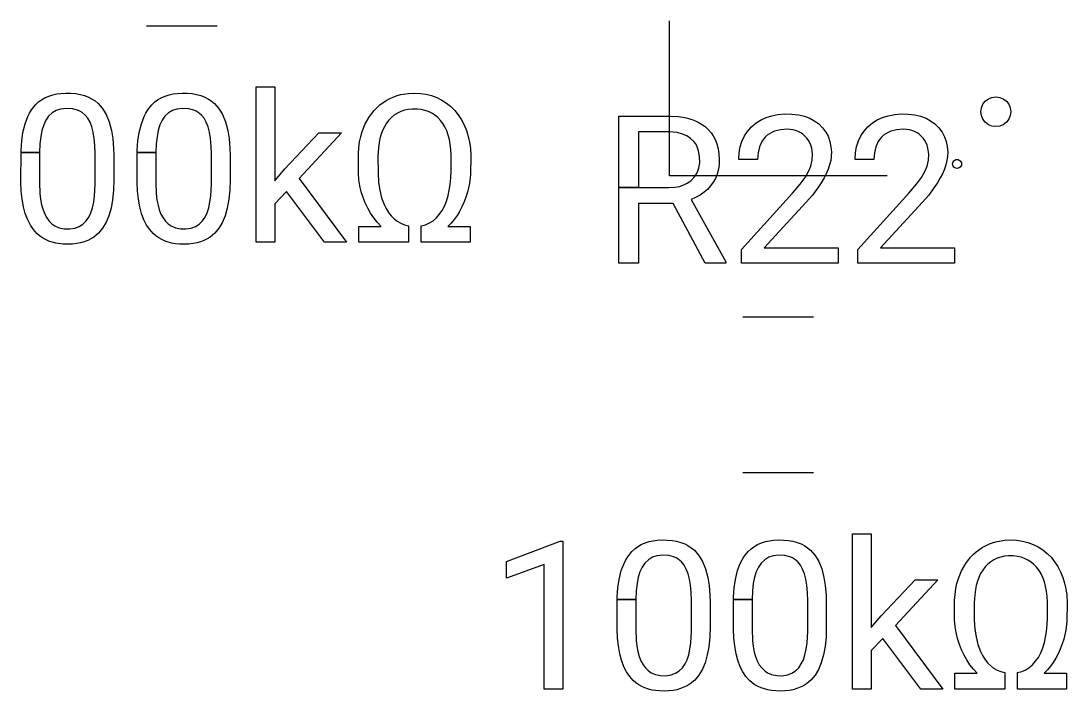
# Model space of a CAD drawing. Header units: inches. Extents: x 3.88 to 7.82, y -6.06 to -2.14.
# Drawn here: x 5.3709 to 5.6472, y -2.9327 to -2.7555 of the extents above; entities that cross this region are included whole.
import ezdxf

# ---------------------------------------------------------------- set-up
doc = ezdxf.new("R2010")
doc.units = ezdxf.units.IN
doc.header["$MEASUREMENT"] = 0
doc.layers.add('F.Silkscreen', color=41, linetype='CONTINUOUS', true_color=0xf2eda1)

msp = doc.modelspace()

# ---------------------------------------------------------------- linework, layer by layer
at = {"layer": 'F.Silkscreen', "linetype": 'CONTINUOUS'}
for p, q in [((5.40404, -2.75679), (5.42273, -2.75679)), ((5.54213, -2.79646), (5.54213, -2.75551)), ((5.43299, -2.814), (5.43299, -2.77297)), ((5.43299, -2.77297), (5.43791, -2.77297)), ((5.43791, -2.77297), (5.43791, -2.79778)), ((5.37552, -2.77693), (5.37627, -2.77638)), ((5.37627, -2.77638), (5.37721, -2.77583)), ((5.37721, -2.77583), (5.37823, -2.77539)), ((5.37823, -2.77539), (5.37933, -2.77504)), ((5.37933, -2.77504), (5.38034, -2.77482)), ((5.38034, -2.77482), (5.3814, -2.77467)), ((5.3814, -2.77467), (5.38272, -2.77459)), ((5.38272, -2.77459), (5.38407, -2.77461)), ((5.38407, -2.77461), (5.38535, -2.77473)), ((5.38535, -2.77473), (5.38656, -2.77494)), ((5.38656, -2.77494), (5.38768, -2.77525)), ((5.38768, -2.77525), (5.38872, -2.77565)), ((5.38872, -2.77565), (5.38954, -2.77608)), ((5.38954, -2.77608), (5.39044, -2.77666)), ((5.39044, -2.77666), (5.39125, -2.77734)), ((5.40623, -2.77693), (5.40698, -2.77638)), ((5.40698, -2.77638), (5.40792, -2.77583)), ((5.40792, -2.77583), (5.40894, -2.77539)), ((5.40894, -2.77539), (5.41004, -2.77504)), ((5.41004, -2.77504), (5.41105, -2.77482)), ((5.41105, -2.77482), (5.41211, -2.77467)), ((5.41211, -2.77467), (5.41343, -2.77459)), ((5.41343, -2.77459), (5.41478, -2.77461)), ((5.41478, -2.77461), (5.41606, -2.77473)), ((5.41606, -2.77473), (5.41726, -2.77494)), ((5.41726, -2.77494), (5.41838, -2.77525)), ((5.41838, -2.77525), (5.41943, -2.77565)), ((5.41943, -2.77565), (5.42039, -2.77616)), ((5.42039, -2.77616), (5.42115, -2.77666)), ((5.42115, -2.77666), (5.42196, -2.77734)), ((5.46568, -2.77773), (5.4673, -2.77658)), ((5.4673, -2.77658), (5.46829, -2.77604)), ((5.46829, -2.77604), (5.4692, -2.77564)), ((5.4692, -2.77564), (5.47025, -2.77526)), ((5.47025, -2.77526), (5.47121, -2.77499)), ((5.47121, -2.77499), (5.47322, -2.77466)), ((5.47322, -2.77466), (5.4748, -2.77459)), ((5.4748, -2.77459), (5.47637, -2.77466)), ((5.47637, -2.77466), (5.47787, -2.77488)), ((5.47787, -2.77488), (5.47931, -2.77525)), ((5.47931, -2.77525), (5.48069, -2.77576)), ((5.48069, -2.77576), (5.48201, -2.77642)), ((5.48201, -2.77642), (5.48326, -2.77722)), ((5.62494, -2.77756), (5.62556, -2.77674)), ((5.62556, -2.77674), (5.62638, -2.77612)), ((5.62638, -2.77612), (5.62733, -2.77572)), ((5.62733, -2.77572), (5.62835, -2.77559)), ((5.62835, -2.77559), (5.62937, -2.77572)), ((5.62937, -2.77572), (5.63031, -2.77612)), ((5.63031, -2.77612), (5.63113, -2.77674)), ((5.63113, -2.77674), (5.63176, -2.77756)), ((5.37313, -2.77987), (5.37364, -2.77902)), ((5.37364, -2.77902), (5.37473, -2.77767)), ((5.37473, -2.77767), (5.37552, -2.77693)), ((5.38019, -2.77919), (5.37911, -2.77982)), ((5.38135, -2.77882), (5.38019, -2.77919)), ((5.38288, -2.77864), (5.38135, -2.77882)), ((5.38447, -2.77874), (5.38288, -2.77864)), ((5.38578, -2.77908), (5.38447, -2.77874)), ((5.38642, -2.77936), (5.38578, -2.77908)), ((5.387, -2.77971), (5.38642, -2.77936)), ((5.39125, -2.77734), (5.39236, -2.7786)), ((5.39236, -2.7786), (5.39289, -2.77939)), ((5.39289, -2.77939), (5.39337, -2.78026)), ((5.40384, -2.77987), (5.40435, -2.77902)), ((5.40435, -2.77902), (5.40543, -2.77767)), ((5.40543, -2.77767), (5.40623, -2.77693)), ((5.4109, -2.77919), (5.40982, -2.77982)), ((5.41206, -2.77882), (5.4109, -2.77919)), ((5.41358, -2.77864), (5.41206, -2.77882)), ((5.41518, -2.77874), (5.41358, -2.77864)), ((5.41649, -2.77908), (5.41518, -2.77874)), ((5.41713, -2.77936), (5.41649, -2.77908)), ((5.41771, -2.77971), (5.41713, -2.77936)), ((5.42196, -2.77734), (5.42307, -2.7786)), ((5.42307, -2.7786), (5.4236, -2.77939)), ((5.4236, -2.77939), (5.42408, -2.78026)), ((5.46292, -2.78079), (5.46416, -2.77919)), ((5.46416, -2.77919), (5.46494, -2.77838)), ((5.46494, -2.77838), (5.46568, -2.77773)), ((5.47122, -2.77944), (5.47033, -2.77986)), ((5.47217, -2.77913), (5.47122, -2.77944)), ((5.47317, -2.77892), (5.47217, -2.77913)), ((5.47424, -2.77881), (5.47317, -2.77892)), ((5.47549, -2.77882), (5.47424, -2.77881)), ((5.47655, -2.77894), (5.47549, -2.77882)), ((5.47755, -2.77916), (5.47655, -2.77894)), ((5.47848, -2.77948), (5.47755, -2.77916)), ((5.47936, -2.7799), (5.47848, -2.77948)), ((5.48326, -2.77722), (5.48441, -2.77814)), ((5.48441, -2.77814), (5.48545, -2.77918)), ((5.48545, -2.77918), (5.48639, -2.78034)), ((5.62441, -2.77953), (5.62454, -2.77851)), ((5.62454, -2.78055), (5.62441, -2.77953)), ((5.62454, -2.77851), (5.62494, -2.77756)), ((5.63176, -2.77756), (5.63215, -2.77851)), ((5.63215, -2.77851), (5.63228, -2.77953)), ((5.63228, -2.77953), (5.63215, -2.78055)), ((5.37196, -2.78269), (5.37267, -2.78079)), ((5.37267, -2.78079), (5.37313, -2.77987)), ((5.37744, -2.78179), (5.37688, -2.78302)), ((5.37819, -2.78069), (5.37744, -2.78179)), ((5.37911, -2.77982), (5.37819, -2.78069)), ((5.38783, -2.7804), (5.387, -2.77971)), ((5.38853, -2.78125), (5.38783, -2.7804)), ((5.38912, -2.78229), (5.38853, -2.78125)), ((5.3896, -2.78352), (5.38912, -2.78229)), ((5.39337, -2.78026), (5.39417, -2.78223)), ((5.39417, -2.78223), (5.39477, -2.7845)), ((5.40267, -2.78269), (5.40338, -2.78079)), ((5.40338, -2.78079), (5.40384, -2.77987)), ((5.40815, -2.78179), (5.40759, -2.78302)), ((5.4089, -2.78069), (5.40815, -2.78179)), ((5.40982, -2.77982), (5.4089, -2.78069)), ((5.41854, -2.7804), (5.41771, -2.77971)), ((5.41924, -2.78125), (5.41854, -2.7804)), ((5.41982, -2.78229), (5.41924, -2.78125)), ((5.42031, -2.78352), (5.41982, -2.78229)), ((5.42408, -2.78026), (5.42488, -2.78223)), ((5.42488, -2.78223), (5.42548, -2.7845)), ((5.46181, -2.78274), (5.46292, -2.78079)), ((5.46804, -2.78174), (5.46741, -2.78257)), ((5.46875, -2.78101), (5.46804, -2.78174)), ((5.46951, -2.78038), (5.46875, -2.78101)), ((5.47033, -2.77986), (5.46951, -2.78038)), ((5.48018, -2.78043), (5.47936, -2.7799)), ((5.48094, -2.78107), (5.48018, -2.78043)), ((5.48164, -2.7818), (5.48094, -2.78107)), ((5.48228, -2.78263), (5.48164, -2.7818)), ((5.48639, -2.78034), (5.48722, -2.78162)), ((5.48722, -2.78162), (5.48795, -2.78302)), ((5.52882, -2.78486), (5.52882, -2.78065)), ((5.52882, -2.78065), (5.5423, -2.78066)), ((5.5423, -2.78066), (5.54442, -2.78079)), ((5.54442, -2.78079), (5.54619, -2.78107)), ((5.54619, -2.78107), (5.5475, -2.7814)), ((5.5475, -2.7814), (5.54857, -2.78176)), ((5.54857, -2.78176), (5.54969, -2.78226)), ((5.54969, -2.78226), (5.5506, -2.78278)), ((5.56508, -2.78245), (5.56633, -2.78166)), ((5.56633, -2.78166), (5.5677, -2.78103)), ((5.5677, -2.78103), (5.56918, -2.78056)), ((5.56918, -2.78056), (5.57077, -2.78026)), ((5.57077, -2.78026), (5.57265, -2.78011)), ((5.57265, -2.78011), (5.57451, -2.78014)), ((5.57451, -2.78014), (5.57621, -2.78035)), ((5.57621, -2.78035), (5.57778, -2.78072)), ((5.57778, -2.78072), (5.57921, -2.78126)), ((5.57921, -2.78126), (5.58051, -2.78197)), ((5.58051, -2.78197), (5.58157, -2.78276)), ((5.59579, -2.78245), (5.59704, -2.78166)), ((5.59704, -2.78166), (5.5984, -2.78103)), ((5.5984, -2.78103), (5.59988, -2.78056)), ((5.59988, -2.78056), (5.60164, -2.78023)), ((5.60164, -2.78023), (5.60336, -2.78011)), ((5.60336, -2.78011), (5.60522, -2.78014)), ((5.60522, -2.78014), (5.60692, -2.78035)), ((5.60692, -2.78035), (5.60849, -2.78072)), ((5.60849, -2.78072), (5.60992, -2.78126)), ((5.60992, -2.78126), (5.61111, -2.7819)), ((5.61111, -2.7819), (5.61228, -2.78276)), ((5.62494, -2.7815), (5.62454, -2.78055)), ((5.62556, -2.78231), (5.62494, -2.7815)), ((5.62638, -2.78294), (5.62556, -2.78231)), ((5.63113, -2.78231), (5.63031, -2.78294)), ((5.63176, -2.7815), (5.63113, -2.78231)), ((5.63215, -2.78055), (5.63176, -2.7815)), ((5.37107, -2.78725), (5.37139, -2.78505)), ((5.37139, -2.78505), (5.37196, -2.78269)), ((5.37643, -2.78446), (5.3761, -2.78613)), ((5.37688, -2.78302), (5.37643, -2.78446)), ((5.38997, -2.78495), (5.3896, -2.78352)), ((5.39024, -2.78659), (5.38997, -2.78495)), ((5.39477, -2.7845), (5.39512, -2.78663)), ((5.40178, -2.78725), (5.4021, -2.78505)), ((5.4021, -2.78505), (5.40267, -2.78269)), ((5.40714, -2.78446), (5.40681, -2.78613)), ((5.40759, -2.78302), (5.40714, -2.78446)), ((5.42068, -2.78495), (5.42031, -2.78352)), ((5.42095, -2.78659), (5.42068, -2.78495)), ((5.42548, -2.7845), (5.42583, -2.78663)), ((5.46061, -2.78608), (5.461, -2.78475)), ((5.461, -2.78475), (5.46181, -2.78274)), ((5.46637, -2.78451), (5.46601, -2.78546)), ((5.46685, -2.7835), (5.46637, -2.78451)), ((5.46741, -2.78257), (5.46685, -2.7835)), ((5.48284, -2.78355), (5.48228, -2.78263)), ((5.48332, -2.78456), (5.48284, -2.78355)), ((5.48371, -2.78567), (5.48332, -2.78456)), ((5.48795, -2.78302), (5.48855, -2.78449)), ((5.48855, -2.78449), (5.48902, -2.78604)), ((5.52882, -2.79959), (5.52882, -2.78486)), ((5.54206, -2.78486), (5.53398, -2.78486)), ((5.53398, -2.78486), (5.53398, -2.79959)), ((5.54315, -2.78492), (5.54206, -2.78486)), ((5.54416, -2.78505), (5.54315, -2.78492)), ((5.54559, -2.78541), (5.54416, -2.78505)), ((5.5506, -2.78278), (5.55155, -2.78346)), ((5.55155, -2.78346), (5.5524, -2.78422)), ((5.5524, -2.78422), (5.55315, -2.78507)), ((5.55315, -2.78507), (5.55372, -2.78588)), ((5.56196, -2.78593), (5.56276, -2.78472)), ((5.56276, -2.78472), (5.56383, -2.78351)), ((5.56383, -2.78351), (5.56508, -2.78245)), ((5.56921, -2.78497), (5.56857, -2.78533)), ((5.5699, -2.78468), (5.56921, -2.78497)), ((5.57144, -2.78428), (5.5699, -2.78468)), ((5.57328, -2.78415), (5.57144, -2.78428)), ((5.57482, -2.78431), (5.57328, -2.78415)), ((5.57548, -2.78448), (5.57482, -2.78431)), ((5.57618, -2.78474), (5.57548, -2.78448)), ((5.57683, -2.78508), (5.57618, -2.78474)), ((5.57737, -2.78545), (5.57683, -2.78508)), ((5.58157, -2.78276), (5.5826, -2.78377)), ((5.5826, -2.78377), (5.58343, -2.78489)), ((5.58343, -2.78489), (5.58403, -2.78601)), ((5.59267, -2.78593), (5.59347, -2.78472)), ((5.59347, -2.78472), (5.59454, -2.78351)), ((5.59454, -2.78351), (5.59579, -2.78245)), ((5.59992, -2.78497), (5.59928, -2.78533)), ((5.60061, -2.78468), (5.59992, -2.78497)), ((5.60215, -2.78428), (5.60061, -2.78468)), ((5.60399, -2.78415), (5.60215, -2.78428)), ((5.60553, -2.78431), (5.60399, -2.78415)), ((5.60619, -2.78448), (5.60553, -2.78431)), ((5.60689, -2.78474), (5.60619, -2.78448)), ((5.60754, -2.78508), (5.60689, -2.78474)), ((5.60808, -2.78545), (5.60754, -2.78508)), ((5.61228, -2.78276), (5.6133, -2.78377)), ((5.6133, -2.78377), (5.61414, -2.78489)), ((5.61414, -2.78489), (5.61479, -2.78613)), ((5.62733, -2.78333), (5.62638, -2.78294)), ((5.62835, -2.78346), (5.62733, -2.78333)), ((5.62937, -2.78333), (5.62835, -2.78346)), ((5.63031, -2.78294), (5.62937, -2.78333)), ((5.3709, -2.78966), (5.37107, -2.78725)), ((5.3761, -2.78613), (5.37589, -2.78801)), ((5.39041, -2.78842), (5.39024, -2.78659)), ((5.39512, -2.78663), (5.39534, -2.78922)), ((5.40161, -2.78966), (5.40178, -2.78725)), ((5.40681, -2.78613), (5.4066, -2.78801)), ((5.42113, -2.7886), (5.42095, -2.78659)), ((5.42583, -2.78663), (5.42605, -2.78922)), ((5.44055, -2.79463), (5.44957, -2.7851)), ((5.45555, -2.7851), (5.44433, -2.79719)), ((5.44957, -2.7851), (5.45555, -2.7851)), ((5.46009, -2.78903), (5.46031, -2.78746)), ((5.46031, -2.78746), (5.46061, -2.78608)), ((5.46546, -2.78772), (5.46528, -2.78906)), ((5.46568, -2.78663), (5.46546, -2.78772)), ((5.46601, -2.78546), (5.46568, -2.78663)), ((5.48403, -2.78686), (5.48371, -2.78567)), ((5.48426, -2.78814), (5.48403, -2.78686)), ((5.48902, -2.78604), (5.48935, -2.78753)), ((5.48935, -2.78753), (5.48958, -2.78921)), ((5.54675, -2.7859), (5.54559, -2.78541)), ((5.54775, -2.78656), (5.54675, -2.7859)), ((5.54859, -2.78737), (5.54775, -2.78656)), ((5.54901, -2.78794), (5.54859, -2.78737)), ((5.55372, -2.78588), (5.55426, -2.78689)), ((5.55426, -2.78689), (5.55468, -2.78799)), ((5.56085, -2.78879), (5.56129, -2.78737)), ((5.56129, -2.78737), (5.56196, -2.78593)), ((5.56656, -2.7874), (5.56594, -2.78877)), ((5.56697, -2.7868), (5.56656, -2.7874)), ((5.56744, -2.78624), (5.56697, -2.7868)), ((5.56798, -2.78575), (5.56744, -2.78624)), ((5.56857, -2.78533), (5.56798, -2.78575)), ((5.57793, -2.78594), (5.57737, -2.78545)), ((5.57843, -2.78649), (5.57793, -2.78594)), ((5.57886, -2.78709), (5.57843, -2.78649)), ((5.57921, -2.78772), (5.57886, -2.78709)), ((5.5795, -2.7884), (5.57921, -2.78772)), ((5.58403, -2.78601), (5.58451, -2.78736)), ((5.58451, -2.78736), (5.58481, -2.78881)), ((5.59155, -2.78879), (5.59205, -2.78723)), ((5.59205, -2.78723), (5.59267, -2.78593)), ((5.59727, -2.7874), (5.59664, -2.78877)), ((5.59768, -2.7868), (5.59727, -2.7874)), ((5.59815, -2.78624), (5.59768, -2.7868)), ((5.59869, -2.78575), (5.59815, -2.78624)), ((5.59928, -2.78533), (5.59869, -2.78575)), ((5.60864, -2.78594), (5.60808, -2.78545)), ((5.60914, -2.78649), (5.60864, -2.78594)), ((5.60957, -2.78709), (5.60914, -2.78649)), ((5.60992, -2.78772), (5.60957, -2.78709)), ((5.61021, -2.7884), (5.60992, -2.78772)), ((5.61479, -2.78613), (5.61522, -2.78736)), ((5.61522, -2.78736), (5.6155, -2.78868)), ((5.37087, -2.79809), (5.3709, -2.7903)), ((5.3709, -2.7903), (5.3709, -2.78966)), ((5.3709, -2.7903), (5.37579, -2.7903)), ((5.37579, -2.7903), (5.3709, -2.7903)), ((5.37589, -2.78801), (5.37579, -2.7903)), ((5.37579, -2.7903), (5.37579, -2.79821)), ((5.39047, -2.79065), (5.39041, -2.78842)), ((5.39534, -2.78922), (5.39539, -2.791)), ((5.40157, -2.79809), (5.40161, -2.7903)), ((5.40161, -2.7903), (5.40161, -2.78966)), ((5.40161, -2.7903), (5.4065, -2.7903)), ((5.4065, -2.7903), (5.40161, -2.7903)), ((5.4066, -2.78801), (5.4065, -2.7903)), ((5.4065, -2.7903), (5.4065, -2.79821)), ((5.42118, -2.79065), (5.42113, -2.7886)), ((5.42605, -2.78922), (5.4261, -2.791)), ((5.45998, -2.79052), (5.46009, -2.78903)), ((5.45999, -2.79576), (5.45998, -2.79052)), ((5.46528, -2.78906), (5.46516, -2.79122)), ((5.48441, -2.78952), (5.48426, -2.78814)), ((5.48448, -2.79098), (5.48441, -2.78952)), ((5.48958, -2.78921), (5.48969, -2.79112)), ((5.54937, -2.78856), (5.54901, -2.78794)), ((5.54986, -2.78986), (5.54937, -2.78856)), ((5.55012, -2.79136), (5.54986, -2.78986)), ((5.55468, -2.78799), (5.55503, -2.78933)), ((5.55503, -2.78933), (5.55523, -2.79061)), ((5.55523, -2.79061), (5.55531, -2.79216)), ((5.56047, -2.79211), (5.56057, -2.79031)), ((5.56057, -2.79031), (5.56085, -2.78879)), ((5.56556, -2.79034), (5.56543, -2.79211)), ((5.56594, -2.78877), (5.56556, -2.79034)), ((5.57971, -2.78913), (5.5795, -2.7884)), ((5.57991, -2.79071), (5.57971, -2.78913)), ((5.58481, -2.78881), (5.58492, -2.79024)), ((5.58492, -2.79024), (5.58489, -2.79125)), ((5.59118, -2.79211), (5.59128, -2.79031)), ((5.59128, -2.79031), (5.59155, -2.78879)), ((5.59627, -2.79034), (5.59614, -2.79211)), ((5.59664, -2.78877), (5.59627, -2.79034)), ((5.61042, -2.78913), (5.61021, -2.7884)), ((5.61062, -2.79071), (5.61042, -2.78913)), ((5.6155, -2.78868), (5.61563, -2.79024)), ((5.61563, -2.79024), (5.6156, -2.79125)), ((5.39047, -2.79876), (5.39047, -2.79065)), ((5.39539, -2.791), (5.39539, -2.79742)), ((5.42118, -2.79876), (5.42118, -2.79065)), ((5.4261, -2.791), (5.4261, -2.79742)), ((5.46516, -2.79122), (5.46518, -2.7958)), ((5.48449, -2.79514), (5.48448, -2.79098)), ((5.48969, -2.79112), (5.48964, -2.79608)), ((5.54992, -2.79437), (5.55013, -2.79305)), ((5.55013, -2.79305), (5.55012, -2.79136)), ((5.55531, -2.79216), (5.55527, -2.79345)), ((5.56543, -2.79211), (5.56047, -2.79211)), ((5.57949, -2.79388), (5.57983, -2.79235)), ((5.57983, -2.79235), (5.57991, -2.79071)), ((5.58474, -2.79237), (5.58446, -2.79353)), ((5.58489, -2.79125), (5.58474, -2.79237)), ((5.59614, -2.79211), (5.59118, -2.79211)), ((5.6102, -2.79388), (5.61054, -2.79235)), ((5.61054, -2.79235), (5.61062, -2.79071)), ((5.61545, -2.79237), (5.61517, -2.79353)), ((5.6156, -2.79125), (5.61545, -2.79237)), ((5.61693, -2.79331), (5.61697, -2.793)), ((5.61697, -2.79361), (5.61693, -2.79331)), ((5.61697, -2.793), (5.61709, -2.79272)), ((5.61709, -2.79272), (5.61728, -2.79247)), ((5.61728, -2.79247), (5.61752, -2.79228)), ((5.61752, -2.79228), (5.6178, -2.79217)), ((5.6178, -2.79217), (5.61811, -2.79213)), ((5.61811, -2.79213), (5.61842, -2.79217)), ((5.61842, -2.79217), (5.6187, -2.79228)), ((5.6187, -2.79228), (5.61895, -2.79247)), ((5.61895, -2.79247), (5.61913, -2.79272)), ((5.61913, -2.79272), (5.61925, -2.793)), ((5.61925, -2.793), (5.61929, -2.79331)), ((5.61929, -2.79331), (5.61925, -2.79361)), ((5.43791, -2.79778), (5.44055, -2.79463)), ((5.46015, -2.7975), (5.45999, -2.79576)), ((5.46518, -2.7958), (5.46534, -2.7982)), ((5.48442, -2.79702), (5.48449, -2.79514)), ((5.48964, -2.79608), (5.48935, -2.79845)), ((5.54873, -2.79676), (5.54945, -2.79564)), ((5.54945, -2.79564), (5.54992, -2.79437)), ((5.55474, -2.79602), (5.55427, -2.79715)), ((5.55509, -2.79472), (5.55474, -2.79602)), ((5.55527, -2.79345), (5.55509, -2.79472)), ((5.57798, -2.79687), (5.57889, -2.79536)), ((5.57889, -2.79536), (5.57949, -2.79388)), ((5.58352, -2.79596), (5.58297, -2.79702)), ((5.58406, -2.79472), (5.58352, -2.79596)), ((5.58446, -2.79353), (5.58406, -2.79472)), ((5.60869, -2.79687), (5.6096, -2.79536)), ((5.6096, -2.79536), (5.6102, -2.79388)), ((5.61423, -2.79596), (5.61368, -2.79702)), ((5.61476, -2.79472), (5.61423, -2.79596)), ((5.61517, -2.79353), (5.61476, -2.79472)), ((5.61709, -2.7939), (5.61697, -2.79361)), ((5.61728, -2.79414), (5.61709, -2.7939)), ((5.61752, -2.79433), (5.61728, -2.79414)), ((5.6178, -2.79445), (5.61752, -2.79433)), ((5.61811, -2.79449), (5.6178, -2.79445)), ((5.61842, -2.79445), (5.61811, -2.79449)), ((5.6187, -2.79433), (5.61842, -2.79445)), ((5.61895, -2.79414), (5.6187, -2.79433)), ((5.61913, -2.7939), (5.61895, -2.79414)), ((5.61925, -2.79361), (5.61913, -2.7939)), ((5.37087, -2.79821), (5.37087, -2.79809)), ((5.37097, -2.80055), (5.37087, -2.79821)), ((5.37579, -2.79821), (5.3759, -2.80115)), ((5.39031, -2.80175), (5.39047, -2.79876)), ((5.39539, -2.79742), (5.39531, -2.80027)), ((5.40158, -2.79821), (5.40157, -2.79809)), ((5.40168, -2.80055), (5.40158, -2.79821)), ((5.4065, -2.79821), (5.40661, -2.80115)), ((5.42102, -2.80175), (5.42118, -2.79876)), ((5.4261, -2.79742), (5.42602, -2.80027)), ((5.44433, -2.79719), (5.45689, -2.814)), ((5.46041, -2.79908), (5.46015, -2.7975)), ((5.46534, -2.7982), (5.46565, -2.80024)), ((5.48401, -2.80028), (5.48425, -2.79879)), ((5.48425, -2.79879), (5.48442, -2.79702)), ((5.48935, -2.79845), (5.48881, -2.80079)), ((5.59961, -2.79646), (5.54213, -2.79646)), ((5.54479, -2.79924), (5.54592, -2.79886)), ((5.54592, -2.79886), (5.54686, -2.79839)), ((5.54686, -2.79839), (5.54777, -2.79774)), ((5.54777, -2.79774), (5.54873, -2.79676)), ((5.55373, -2.79813), (5.553, -2.79914)), ((5.55427, -2.79715), (5.55373, -2.79813)), ((5.57469, -2.801), (5.57667, -2.79864)), ((5.57667, -2.79864), (5.57798, -2.79687)), ((5.5822, -2.79832), (5.5813, -2.79967)), ((5.58297, -2.79702), (5.5822, -2.79832)), ((5.60539, -2.801), (5.60738, -2.79864)), ((5.60738, -2.79864), (5.60869, -2.79687)), ((5.61291, -2.79832), (5.61201, -2.79967)), ((5.61368, -2.79702), (5.61291, -2.79832)), ((5.37119, -2.8026), (5.37097, -2.80055)), ((5.3759, -2.80115), (5.37607, -2.80263)), ((5.39531, -2.80027), (5.39504, -2.80285)), ((5.4019, -2.8026), (5.40168, -2.80055)), ((5.40661, -2.80115), (5.4068, -2.80278)), ((5.42602, -2.80027), (5.42578, -2.80263)), ((5.44102, -2.80061), (5.43791, -2.80384)), ((5.45106, -2.814), (5.44102, -2.80061)), ((5.46077, -2.80065), (5.46041, -2.79908)), ((5.46125, -2.8022), (5.46077, -2.80065)), ((5.46565, -2.80024), (5.46614, -2.80226)), ((5.4837, -2.80168), (5.48401, -2.80028)), ((5.48881, -2.80079), (5.4884, -2.80207)), ((5.52882, -2.81951), (5.52882, -2.79959)), ((5.52882, -2.79959), (5.53398, -2.79959)), ((5.53398, -2.79959), (5.52882, -2.79959)), ((5.53398, -2.79959), (5.54197, -2.79959)), ((5.54197, -2.79959), (5.54355, -2.79948)), ((5.54355, -2.79948), (5.54479, -2.79924)), ((5.55023, -2.80156), (5.54907, -2.8022)), ((5.55129, -2.80082), (5.55023, -2.80156)), ((5.55216, -2.80006), (5.55129, -2.80082)), ((5.553, -2.79914), (5.55216, -2.80006)), ((5.56122, -2.81596), (5.57469, -2.801)), ((5.5799, -2.80153), (5.57827, -2.80345)), ((5.5813, -2.79967), (5.5799, -2.80153)), ((5.59193, -2.81596), (5.60539, -2.801)), ((5.61061, -2.80153), (5.60898, -2.80345)), ((5.61201, -2.79967), (5.61061, -2.80153)), ((5.37156, -2.80468), (5.37119, -2.8026)), ((5.37607, -2.80263), (5.37634, -2.80411)), ((5.37634, -2.80411), (5.3767, -2.80543)), ((5.38975, -2.80495), (5.39008, -2.80345)), ((5.39008, -2.80345), (5.39031, -2.80175)), ((5.39504, -2.80285), (5.39466, -2.80497)), ((5.40227, -2.80468), (5.4019, -2.8026)), ((5.4068, -2.80278), (5.40708, -2.80425)), ((5.40708, -2.80425), (5.40741, -2.80543)), ((5.42046, -2.80495), (5.42079, -2.80345)), ((5.42079, -2.80345), (5.42102, -2.80175)), ((5.42578, -2.80263), (5.42536, -2.80497)), ((5.43791, -2.80384), (5.43791, -2.814)), ((5.4618, -2.8036), (5.46125, -2.8022)), ((5.46248, -2.80505), (5.4618, -2.8036)), ((5.46614, -2.80226), (5.46681, -2.80408)), ((5.46681, -2.80408), (5.46731, -2.8051)), ((5.48273, -2.80444), (5.48326, -2.80312)), ((5.48326, -2.80312), (5.4837, -2.80168)), ((5.48787, -2.80348), (5.48732, -2.8047)), ((5.4884, -2.80207), (5.48787, -2.80348)), ((5.54311, -2.8038), (5.53398, -2.8038)), ((5.53398, -2.8038), (5.53398, -2.81951)), ((5.55154, -2.81951), (5.54311, -2.8038)), ((5.54907, -2.8022), (5.54791, -2.8027)), ((5.54791, -2.8027), (5.55705, -2.81919)), ((5.57827, -2.80345), (5.56717, -2.81549)), ((5.60898, -2.80345), (5.59787, -2.81549)), ((5.37202, -2.80639), (5.37156, -2.80468)), ((5.37266, -2.80809), (5.37202, -2.80639)), ((5.3767, -2.80543), (5.37715, -2.80659)), ((5.37715, -2.80659), (5.37769, -2.80759)), ((5.38878, -2.80738), (5.38932, -2.80626)), ((5.38932, -2.80626), (5.38975, -2.80495)), ((5.39406, -2.80705), (5.39337, -2.80872)), ((5.39466, -2.80497), (5.39406, -2.80705)), ((5.40273, -2.80639), (5.40227, -2.80468)), ((5.40337, -2.80809), (5.40273, -2.80639)), ((5.40741, -2.80543), (5.40786, -2.80659)), ((5.40786, -2.80659), (5.4084, -2.80759)), ((5.41949, -2.80738), (5.42002, -2.80626)), ((5.42002, -2.80626), (5.42046, -2.80495)), ((5.42477, -2.80705), (5.424, -2.80887)), ((5.42536, -2.80497), (5.42477, -2.80705)), ((5.46318, -2.8063), (5.46248, -2.80505)), ((5.46403, -2.80757), (5.46318, -2.8063)), ((5.46731, -2.8051), (5.46794, -2.80613)), ((5.46794, -2.80613), (5.46864, -2.80704)), ((5.46864, -2.80704), (5.46942, -2.80781)), ((5.48058, -2.80758), (5.48137, -2.80668)), ((5.48137, -2.80668), (5.4821, -2.80564)), ((5.4821, -2.80564), (5.48273, -2.80444)), ((5.48604, -2.80695), (5.48531, -2.80797)), ((5.48671, -2.80586), (5.48604, -2.80695)), ((5.48732, -2.8047), (5.48671, -2.80586)), ((5.37336, -2.80946), (5.37266, -2.80809)), ((5.37417, -2.81067), (5.37336, -2.80946)), ((5.37769, -2.80759), (5.37832, -2.80844)), ((5.37832, -2.80844), (5.37903, -2.80914)), ((5.37903, -2.80914), (5.37984, -2.8097)), ((5.37984, -2.8097), (5.38094, -2.81017)), ((5.3851, -2.81027), (5.38629, -2.80983)), ((5.38629, -2.80983), (5.38726, -2.80921)), ((5.38726, -2.80921), (5.38809, -2.8084)), ((5.38809, -2.8084), (5.38878, -2.80738)), ((5.39337, -2.80872), (5.39244, -2.8103)), ((5.40406, -2.80946), (5.40337, -2.80809)), ((5.40488, -2.81067), (5.40406, -2.80946)), ((5.4084, -2.80759), (5.40903, -2.80844)), ((5.40903, -2.80844), (5.40974, -2.80914)), ((5.40974, -2.80914), (5.41055, -2.8097)), ((5.41055, -2.8097), (5.41165, -2.81017)), ((5.41581, -2.81027), (5.417, -2.80983)), ((5.417, -2.80983), (5.41796, -2.80921)), ((5.41796, -2.80921), (5.4188, -2.8084)), ((5.4188, -2.8084), (5.41949, -2.80738)), ((5.424, -2.80887), (5.42315, -2.8103)), ((5.46008, -2.814), (5.46008, -2.80982)), ((5.46008, -2.80982), (5.46598, -2.80982)), ((5.46496, -2.80874), (5.46403, -2.80757)), ((5.46598, -2.80982), (5.46496, -2.80874)), ((5.46942, -2.80781), (5.47026, -2.80847)), ((5.47026, -2.80847), (5.47118, -2.80899)), ((5.47118, -2.80899), (5.47217, -2.80939)), ((5.47217, -2.80939), (5.47323, -2.80967)), ((5.47323, -2.80967), (5.47323, -2.814)), ((5.47661, -2.80967), (5.47772, -2.80937)), ((5.47661, -2.814), (5.47661, -2.80967)), ((5.47772, -2.80937), (5.47875, -2.80892)), ((5.47875, -2.80892), (5.4797, -2.80833)), ((5.4797, -2.80833), (5.48058, -2.80758)), ((5.48452, -2.80893), (5.48366, -2.80982)), ((5.48366, -2.80982), (5.48953, -2.80982)), ((5.48531, -2.80797), (5.48452, -2.80893)), ((5.48953, -2.80982), (5.48953, -2.814)), ((5.3751, -2.81171), (5.37417, -2.81067)), ((5.37579, -2.81232), (5.3751, -2.81171)), ((5.37654, -2.81285), (5.37579, -2.81232)), ((5.38094, -2.81017), (5.38228, -2.81045)), ((5.38228, -2.81045), (5.38375, -2.81047)), ((5.38375, -2.81047), (5.3851, -2.81027)), ((5.39014, -2.81263), (5.38935, -2.81313)), ((5.39133, -2.81163), (5.39014, -2.81263)), ((5.39244, -2.8103), (5.39133, -2.81163)), ((5.40581, -2.81171), (5.40488, -2.81067)), ((5.4065, -2.81232), (5.40581, -2.81171)), ((5.40725, -2.81285), (5.4065, -2.81232)), ((5.41165, -2.81017), (5.41299, -2.81045)), ((5.41299, -2.81045), (5.41446, -2.81047)), ((5.41446, -2.81047), (5.41581, -2.81027)), ((5.42085, -2.81263), (5.42006, -2.81313)), ((5.42204, -2.81163), (5.42085, -2.81263)), ((5.42315, -2.8103), (5.42204, -2.81163)), ((5.37735, -2.81331), (5.37654, -2.81285)), ((5.37821, -2.8137), (5.37735, -2.81331)), ((5.37913, -2.81401), (5.37821, -2.8137)), ((5.38011, -2.81426), (5.37913, -2.81401)), ((5.38205, -2.81451), (5.38011, -2.81426)), ((5.38338, -2.81455), (5.38205, -2.81451)), ((5.38453, -2.8145), (5.38338, -2.81455)), ((5.38561, -2.81437), (5.38453, -2.8145)), ((5.38663, -2.81417), (5.38561, -2.81437)), ((5.3876, -2.8139), (5.38663, -2.81417)), ((5.38851, -2.81355), (5.3876, -2.8139)), ((5.38935, -2.81313), (5.38851, -2.81355)), ((5.40806, -2.81331), (5.40725, -2.81285)), ((5.40892, -2.8137), (5.40806, -2.81331)), ((5.41065, -2.81422), (5.40892, -2.8137)), ((5.41168, -2.8144), (5.41065, -2.81422)), ((5.41276, -2.81451), (5.41168, -2.8144)), ((5.41409, -2.81455), (5.41276, -2.81451)), ((5.41524, -2.8145), (5.41409, -2.81455)), ((5.41632, -2.81437), (5.41524, -2.8145)), ((5.41734, -2.81417), (5.41632, -2.81437)), ((5.41831, -2.8139), (5.41734, -2.81417)), ((5.41921, -2.81355), (5.41831, -2.8139)), ((5.42006, -2.81313), (5.41921, -2.81355)), ((5.43791, -2.814), (5.43299, -2.814)), ((5.45689, -2.814), (5.45106, -2.814)), ((5.47323, -2.814), (5.46008, -2.814)), ((5.48953, -2.814), (5.47661, -2.814)), ((5.56122, -2.81951), (5.56122, -2.81596)), ((5.56717, -2.81549), (5.58669, -2.81549)), ((5.58669, -2.81549), (5.58669, -2.81951)), ((5.59193, -2.81951), (5.59193, -2.81596)), ((5.59787, -2.81549), (5.6174, -2.81549)), ((5.6174, -2.81549), (5.6174, -2.81951)), ((5.53398, -2.81951), (5.52882, -2.81951)), ((5.55705, -2.81951), (5.55154, -2.81951)), ((5.55705, -2.81919), (5.55705, -2.81951)), ((5.58669, -2.81951), (5.56122, -2.81951)), ((5.6174, -2.81951), (5.59193, -2.81951)), ((5.56152, -2.83376), (5.58021, -2.83376)), ((5.56152, -2.8749), (5.58021, -2.8749)), ((5.53782, -2.89293), (5.53888, -2.89278)), ((5.53888, -2.89278), (5.5402, -2.8927)), ((5.5402, -2.8927), (5.54155, -2.89272)), ((5.54155, -2.89272), (5.54284, -2.89284)), ((5.54284, -2.89284), (5.54404, -2.89305)), ((5.56853, -2.89293), (5.56959, -2.89278)), ((5.56959, -2.89278), (5.57091, -2.8927)), ((5.57091, -2.8927), (5.57226, -2.89272)), ((5.57226, -2.89272), (5.57354, -2.89284)), ((5.57354, -2.89284), (5.57474, -2.89305)), ((5.59047, -2.93211), (5.59047, -2.89108)), ((5.59047, -2.89108), (5.59539, -2.89108)), ((5.59539, -2.89108), (5.59539, -2.91589)), ((5.62869, -2.8931), (5.6307, -2.89277)), ((5.6307, -2.89277), (5.63228, -2.8927)), ((5.63228, -2.8927), (5.63385, -2.89277)), ((5.63385, -2.89277), (5.63535, -2.89299)), ((5.49909, -2.89837), (5.51327, -2.89305)), ((5.51327, -2.89305), (5.51402, -2.89305)), ((5.51402, -2.89305), (5.51402, -2.93211)), ((5.53221, -2.89578), (5.533, -2.89504)), ((5.533, -2.89504), (5.53375, -2.89449)), ((5.53375, -2.89449), (5.53469, -2.89394)), ((5.53469, -2.89394), (5.53571, -2.8935)), ((5.53571, -2.8935), (5.53681, -2.89315)), ((5.53681, -2.89315), (5.53782, -2.89293)), ((5.54404, -2.89305), (5.54516, -2.89336)), ((5.54516, -2.89336), (5.5462, -2.89376)), ((5.5462, -2.89376), (5.54703, -2.89419)), ((5.54703, -2.89419), (5.54792, -2.89477)), ((5.54792, -2.89477), (5.54873, -2.89545)), ((5.54873, -2.89545), (5.54984, -2.89671)), ((5.56291, -2.89578), (5.56371, -2.89504)), ((5.56371, -2.89504), (5.56446, -2.89449)), ((5.56446, -2.89449), (5.5654, -2.89394)), ((5.5654, -2.89394), (5.56642, -2.8935)), ((5.56642, -2.8935), (5.56752, -2.89315)), ((5.56752, -2.89315), (5.56853, -2.89293)), ((5.57474, -2.89305), (5.57587, -2.89336)), ((5.57587, -2.89336), (5.57691, -2.89376)), ((5.57691, -2.89376), (5.57787, -2.89427)), ((5.57787, -2.89427), (5.57863, -2.89477)), ((5.57863, -2.89477), (5.57944, -2.89545)), ((5.57944, -2.89545), (5.58055, -2.89671)), ((5.62316, -2.89584), (5.62478, -2.89469)), ((5.62478, -2.89469), (5.62577, -2.89415)), ((5.62577, -2.89415), (5.62668, -2.89375)), ((5.62668, -2.89375), (5.62773, -2.89337)), ((5.62773, -2.89337), (5.62869, -2.8931)), ((5.63535, -2.89299), (5.63679, -2.89336)), ((5.63679, -2.89336), (5.63817, -2.89387)), ((5.63817, -2.89387), (5.63949, -2.89453)), ((5.63949, -2.89453), (5.64074, -2.89533)), ((5.64074, -2.89533), (5.64189, -2.89625)), ((5.49909, -2.90285), (5.49909, -2.89837)), ((5.53015, -2.89891), (5.53061, -2.89798)), ((5.53061, -2.89798), (5.53112, -2.89714)), ((5.53112, -2.89714), (5.53221, -2.89578)), ((5.53659, -2.89793), (5.53567, -2.8988)), ((5.53768, -2.8973), (5.53659, -2.89793)), ((5.53883, -2.89693), (5.53768, -2.8973)), ((5.54036, -2.89675), (5.53883, -2.89693)), ((5.54195, -2.89685), (5.54036, -2.89675)), ((5.54326, -2.89719), (5.54195, -2.89685)), ((5.5439, -2.89747), (5.54326, -2.89719)), ((5.54448, -2.89782), (5.5439, -2.89747)), ((5.54531, -2.89851), (5.54448, -2.89782)), ((5.54984, -2.89671), (5.55037, -2.8975)), ((5.55037, -2.8975), (5.55085, -2.89837)), ((5.55085, -2.89837), (5.55165, -2.90034)), ((5.56086, -2.89891), (5.56132, -2.89798)), ((5.56132, -2.89798), (5.56183, -2.89714)), ((5.56183, -2.89714), (5.56291, -2.89578)), ((5.5673, -2.89793), (5.56638, -2.8988)), ((5.56838, -2.8973), (5.5673, -2.89793)), ((5.56954, -2.89693), (5.56838, -2.8973)), ((5.57106, -2.89675), (5.56954, -2.89693)), ((5.57266, -2.89685), (5.57106, -2.89675)), ((5.57397, -2.89719), (5.57266, -2.89685)), ((5.57461, -2.89747), (5.57397, -2.89719)), ((5.57519, -2.89782), (5.57461, -2.89747)), ((5.57602, -2.89851), (5.57519, -2.89782)), ((5.58055, -2.89671), (5.58108, -2.8975)), ((5.58108, -2.8975), (5.58156, -2.89837)), ((5.58156, -2.89837), (5.58236, -2.90034)), ((5.6204, -2.8989), (5.62164, -2.8973)), ((5.62164, -2.8973), (5.62242, -2.89649)), ((5.62242, -2.89649), (5.62316, -2.89584)), ((5.62781, -2.89797), (5.62699, -2.89849)), ((5.6287, -2.89755), (5.62781, -2.89797)), ((5.62965, -2.89724), (5.6287, -2.89755)), ((5.63065, -2.89703), (5.62965, -2.89724)), ((5.63173, -2.89692), (5.63065, -2.89703)), ((5.63297, -2.89693), (5.63173, -2.89692)), ((5.63403, -2.89705), (5.63297, -2.89693)), ((5.63503, -2.89727), (5.63403, -2.89705)), ((5.63596, -2.89759), (5.63503, -2.89727)), ((5.63684, -2.89801), (5.63596, -2.89759)), ((5.63766, -2.89854), (5.63684, -2.89801)), ((5.64189, -2.89625), (5.64293, -2.89729)), ((5.64293, -2.89729), (5.64387, -2.89845)), ((5.50906, -2.89919), (5.49909, -2.90285)), ((5.50906, -2.93211), (5.50906, -2.89919)), ((5.52887, -2.90316), (5.52944, -2.9008)), ((5.52944, -2.9008), (5.53015, -2.89891)), ((5.53436, -2.90113), (5.53391, -2.90257)), ((5.53492, -2.8999), (5.53436, -2.90113)), ((5.53567, -2.8988), (5.53492, -2.8999)), ((5.54601, -2.89936), (5.54531, -2.89851)), ((5.5466, -2.9004), (5.54601, -2.89936)), ((5.54708, -2.90163), (5.5466, -2.9004)), ((5.55165, -2.90034), (5.55225, -2.90261)), ((5.55958, -2.90316), (5.56015, -2.9008)), ((5.56015, -2.9008), (5.56086, -2.89891)), ((5.56507, -2.90113), (5.56462, -2.90257)), ((5.56563, -2.8999), (5.56507, -2.90113)), ((5.56638, -2.8988), (5.56563, -2.8999)), ((5.57672, -2.89936), (5.57602, -2.89851)), ((5.5773, -2.9004), (5.57672, -2.89936)), ((5.57779, -2.90163), (5.5773, -2.9004)), ((5.58236, -2.90034), (5.58296, -2.90261)), ((5.61848, -2.90286), (5.61929, -2.90085)), ((5.61929, -2.90085), (5.6204, -2.8989)), ((5.62489, -2.90068), (5.62433, -2.90161)), ((5.62552, -2.89985), (5.62489, -2.90068)), ((5.62623, -2.89912), (5.62552, -2.89985)), ((5.62699, -2.89849), (5.62623, -2.89912)), ((5.63842, -2.89918), (5.63766, -2.89854)), ((5.63912, -2.89991), (5.63842, -2.89918)), ((5.63976, -2.90074), (5.63912, -2.89991)), ((5.64032, -2.90166), (5.63976, -2.90074)), ((5.64387, -2.89845), (5.6447, -2.89973)), ((5.6447, -2.89973), (5.64543, -2.90113)), ((5.64543, -2.90113), (5.64603, -2.9026)), ((5.52855, -2.90536), (5.52887, -2.90316)), ((5.53391, -2.90257), (5.53358, -2.90424)), ((5.54745, -2.90306), (5.54708, -2.90163)), ((5.54772, -2.9047), (5.54745, -2.90306)), ((5.55225, -2.90261), (5.5526, -2.90474)), ((5.55926, -2.90536), (5.55958, -2.90316)), ((5.56462, -2.90257), (5.56429, -2.90424)), ((5.57816, -2.90306), (5.57779, -2.90163)), ((5.57843, -2.9047), (5.57816, -2.90306)), ((5.58296, -2.90261), (5.58331, -2.90474)), ((5.59803, -2.91274), (5.60705, -2.90321)), ((5.61303, -2.90321), (5.60181, -2.9153)), ((5.60705, -2.90321), (5.61303, -2.90321)), ((5.61809, -2.90419), (5.61848, -2.90286)), ((5.62349, -2.90357), (5.62316, -2.90474)), ((5.62385, -2.90262), (5.62349, -2.90357)), ((5.62433, -2.90161), (5.62385, -2.90262)), ((5.6408, -2.90267), (5.64032, -2.90166)), ((5.64119, -2.90378), (5.6408, -2.90267)), ((5.64151, -2.90497), (5.64119, -2.90378)), ((5.64603, -2.9026), (5.6465, -2.90415)), ((5.52838, -2.90777), (5.52855, -2.90536)), ((5.53337, -2.90612), (5.53327, -2.90841)), ((5.53358, -2.90424), (5.53337, -2.90612)), ((5.54789, -2.90653), (5.54772, -2.9047)), ((5.54795, -2.90876), (5.54789, -2.90653)), ((5.5526, -2.90474), (5.55282, -2.90733)), ((5.55909, -2.90777), (5.55926, -2.90536)), ((5.56408, -2.90612), (5.56398, -2.90841)), ((5.56429, -2.90424), (5.56408, -2.90612)), ((5.57861, -2.90671), (5.57843, -2.9047)), ((5.58331, -2.90474), (5.58353, -2.90733)), ((5.61757, -2.90714), (5.6178, -2.90557)), ((5.6178, -2.90557), (5.61809, -2.90419)), ((5.62294, -2.90583), (5.62276, -2.90717)), ((5.62316, -2.90474), (5.62294, -2.90583)), ((5.64174, -2.90625), (5.64151, -2.90497)), ((5.64189, -2.90763), (5.64174, -2.90625)), ((5.6465, -2.90415), (5.64683, -2.90564)), ((5.64683, -2.90564), (5.64706, -2.90732)), ((5.52835, -2.9162), (5.52838, -2.90841)), ((5.52838, -2.90841), (5.52838, -2.90777)), ((5.52838, -2.90841), (5.53327, -2.90841)), ((5.53327, -2.90841), (5.52838, -2.90841)), ((5.53327, -2.90841), (5.53327, -2.91632)), ((5.54795, -2.91687), (5.54795, -2.90876)), ((5.55282, -2.90733), (5.55287, -2.90911)), ((5.55287, -2.90911), (5.55287, -2.91553)), ((5.55906, -2.9162), (5.55909, -2.90841)), ((5.55909, -2.90841), (5.55909, -2.90777)), ((5.55909, -2.90841), (5.56398, -2.90841)), ((5.56398, -2.90841), (5.55909, -2.90841)), ((5.56398, -2.90841), (5.56398, -2.91632)), ((5.57866, -2.90876), (5.57861, -2.90671)), ((5.57866, -2.91687), (5.57866, -2.90876)), ((5.58353, -2.90733), (5.58358, -2.90911)), ((5.58358, -2.90911), (5.58358, -2.91553)), ((5.61746, -2.90863), (5.61757, -2.90714)), ((5.61747, -2.91387), (5.61746, -2.90863)), ((5.62276, -2.90717), (5.62264, -2.90933)), ((5.62264, -2.90933), (5.62266, -2.91391)), ((5.64196, -2.90909), (5.64189, -2.90763)), ((5.64197, -2.91325), (5.64196, -2.90909)), ((5.64706, -2.90732), (5.64717, -2.90923)), ((5.64717, -2.90923), (5.64712, -2.91419)), ((5.59539, -2.91589), (5.59803, -2.91274)), ((5.61763, -2.91561), (5.61747, -2.91387)), ((5.62266, -2.91391), (5.62282, -2.91631)), ((5.6419, -2.91513), (5.64197, -2.91325)), ((5.64712, -2.91419), (5.64683, -2.91656)), ((5.52835, -2.91632), (5.52835, -2.9162)), ((5.52845, -2.91866), (5.52835, -2.91632)), ((5.53327, -2.91632), (5.53338, -2.91926)), ((5.54779, -2.91986), (5.54795, -2.91687)), ((5.55287, -2.91553), (5.55279, -2.91838)), ((5.55906, -2.91632), (5.55906, -2.9162)), ((5.55916, -2.91866), (5.55906, -2.91632)), ((5.56398, -2.91632), (5.56409, -2.91926)), ((5.5785, -2.91986), (5.57866, -2.91687)), ((5.58358, -2.91553), (5.5835, -2.91838)), ((5.60181, -2.9153), (5.61437, -2.93211)), ((5.61789, -2.91719), (5.61763, -2.91561)), ((5.61825, -2.91876), (5.61789, -2.91719)), ((5.62282, -2.91631), (5.62313, -2.91835)), ((5.64149, -2.91839), (5.64173, -2.9169)), ((5.64173, -2.9169), (5.6419, -2.91513)), ((5.64683, -2.91656), (5.64629, -2.9189)), ((5.52867, -2.92071), (5.52845, -2.91866)), ((5.53338, -2.91926), (5.53355, -2.92074)), ((5.54756, -2.92156), (5.54779, -2.91986)), ((5.55279, -2.91838), (5.55253, -2.92096)), ((5.55938, -2.92071), (5.55916, -2.91866)), ((5.56409, -2.91926), (5.56428, -2.92089)), ((5.57827, -2.92156), (5.5785, -2.91986)), ((5.5835, -2.91838), (5.58326, -2.92074)), ((5.5985, -2.91872), (5.59539, -2.92195)), ((5.60854, -2.93211), (5.5985, -2.91872)), ((5.61873, -2.92031), (5.61825, -2.91876)), ((5.61928, -2.92171), (5.61873, -2.92031)), ((5.62313, -2.91835), (5.62362, -2.92037)), ((5.62362, -2.92037), (5.62429, -2.92219)), ((5.64074, -2.92123), (5.64118, -2.91979)), ((5.64118, -2.91979), (5.64149, -2.91839)), ((5.64588, -2.92019), (5.64535, -2.92159)), ((5.64629, -2.9189), (5.64588, -2.92019)), ((5.52904, -2.92279), (5.52867, -2.92071)), ((5.5295, -2.9245), (5.52904, -2.92279)), ((5.53355, -2.92074), (5.53382, -2.92222)), ((5.53382, -2.92222), (5.53418, -2.92354)), ((5.5468, -2.92437), (5.54723, -2.92306)), ((5.54723, -2.92306), (5.54756, -2.92156)), ((5.55214, -2.92308), (5.55154, -2.92516)), ((5.55253, -2.92096), (5.55214, -2.92308)), ((5.55975, -2.92279), (5.55938, -2.92071)), ((5.56021, -2.9245), (5.55975, -2.92279)), ((5.56428, -2.92089), (5.56456, -2.92236)), ((5.56456, -2.92236), (5.56489, -2.92354)), ((5.57751, -2.92437), (5.57794, -2.92306)), ((5.57794, -2.92306), (5.57827, -2.92156)), ((5.58284, -2.92308), (5.58225, -2.92516)), ((5.58326, -2.92074), (5.58284, -2.92308)), ((5.59539, -2.92195), (5.59539, -2.93211)), ((5.61996, -2.92316), (5.61928, -2.92171)), ((5.62066, -2.92441), (5.61996, -2.92316)), ((5.62429, -2.92219), (5.62479, -2.92321)), ((5.62479, -2.92321), (5.62542, -2.92424)), ((5.63958, -2.92375), (5.64021, -2.92255)), ((5.64021, -2.92255), (5.64074, -2.92123)), ((5.6448, -2.92281), (5.64419, -2.92397)), ((5.64535, -2.92159), (5.6448, -2.92281)), ((5.53014, -2.9262), (5.5295, -2.9245)), ((5.53418, -2.92354), (5.53463, -2.9247)), ((5.53463, -2.9247), (5.53518, -2.9257)), ((5.53518, -2.9257), (5.5358, -2.92655)), ((5.54557, -2.92651), (5.54626, -2.92549)), ((5.54626, -2.92549), (5.5468, -2.92437)), ((5.55154, -2.92516), (5.55085, -2.92683)), ((5.56085, -2.9262), (5.56021, -2.9245)), ((5.56489, -2.92354), (5.56534, -2.9247)), ((5.56534, -2.9247), (5.56588, -2.9257)), ((5.56588, -2.9257), (5.56651, -2.92655)), ((5.57628, -2.92651), (5.57697, -2.92549)), ((5.57697, -2.92549), (5.57751, -2.92437)), ((5.58225, -2.92516), (5.58148, -2.92698)), ((5.62151, -2.92568), (5.62066, -2.92441)), ((5.62244, -2.92685), (5.62151, -2.92568)), ((5.62542, -2.92424), (5.62612, -2.92515)), ((5.62612, -2.92515), (5.6269, -2.92593)), ((5.6269, -2.92593), (5.62774, -2.92658)), ((5.63718, -2.92644), (5.63806, -2.92569)), ((5.63806, -2.92569), (5.63885, -2.92479)), ((5.63885, -2.92479), (5.63958, -2.92375)), ((5.64352, -2.92506), (5.64279, -2.92608)), ((5.64419, -2.92397), (5.64352, -2.92506)), ((5.53084, -2.92757), (5.53014, -2.9262)), ((5.53165, -2.92878), (5.53084, -2.92757)), ((5.5358, -2.92655), (5.53651, -2.92725)), ((5.53651, -2.92725), (5.53733, -2.92781)), ((5.53733, -2.92781), (5.53842, -2.92828)), ((5.53842, -2.92828), (5.53976, -2.92856)), ((5.53976, -2.92856), (5.54123, -2.92859)), ((5.54123, -2.92859), (5.54258, -2.92838)), ((5.54258, -2.92838), (5.54377, -2.92794)), ((5.54377, -2.92794), (5.54474, -2.92732)), ((5.54474, -2.92732), (5.54557, -2.92651)), ((5.54992, -2.92841), (5.54881, -2.92974)), ((5.55085, -2.92683), (5.54992, -2.92841)), ((5.56155, -2.92757), (5.56085, -2.9262)), ((5.56236, -2.92878), (5.56155, -2.92757)), ((5.56651, -2.92655), (5.56722, -2.92725)), ((5.56722, -2.92725), (5.56803, -2.92781)), ((5.56803, -2.92781), (5.56913, -2.92828)), ((5.56913, -2.92828), (5.57047, -2.92856)), ((5.57047, -2.92856), (5.57194, -2.92859)), ((5.57194, -2.92859), (5.57329, -2.92838)), ((5.57329, -2.92838), (5.57448, -2.92794)), ((5.57448, -2.92794), (5.57544, -2.92732)), ((5.57544, -2.92732), (5.57628, -2.92651)), ((5.58063, -2.92841), (5.57952, -2.92974)), ((5.58148, -2.92698), (5.58063, -2.92841)), ((5.61756, -2.93211), (5.61756, -2.92793)), ((5.61756, -2.92793), (5.62346, -2.92793)), ((5.62346, -2.92793), (5.62244, -2.92685)), ((5.62774, -2.92658), (5.62866, -2.9271)), ((5.62866, -2.9271), (5.62965, -2.9275)), ((5.62965, -2.9275), (5.63071, -2.92778)), ((5.63071, -2.92778), (5.63071, -2.93211)), ((5.63409, -2.92778), (5.6352, -2.92748)), ((5.63409, -2.93211), (5.63409, -2.92778)), ((5.6352, -2.92748), (5.63623, -2.92703)), ((5.63623, -2.92703), (5.63718, -2.92644)), ((5.642, -2.92704), (5.64114, -2.92793)), ((5.64114, -2.92793), (5.64701, -2.92793)), ((5.64279, -2.92608), (5.642, -2.92704)), ((5.64701, -2.92793), (5.64701, -2.93211)), ((5.53258, -2.92982), (5.53165, -2.92878)), ((5.53327, -2.93043), (5.53258, -2.92982)), ((5.53402, -2.93096), (5.53327, -2.93043)), ((5.53483, -2.93142), (5.53402, -2.93096)), ((5.53569, -2.93181), (5.53483, -2.93142)), ((5.54683, -2.93124), (5.54599, -2.93166)), ((5.54762, -2.93074), (5.54683, -2.93124)), ((5.54881, -2.92974), (5.54762, -2.93074)), ((5.56329, -2.92982), (5.56236, -2.92878)), ((5.56398, -2.93043), (5.56329, -2.92982)), ((5.56473, -2.93096), (5.56398, -2.93043)), ((5.56554, -2.93142), (5.56473, -2.93096)), ((5.5664, -2.93181), (5.56554, -2.93142)), ((5.57754, -2.93124), (5.5767, -2.93166)), ((5.57833, -2.93074), (5.57754, -2.93124)), ((5.57952, -2.92974), (5.57833, -2.93074)), ((5.51402, -2.93211), (5.50906, -2.93211)), ((5.53662, -2.93212), (5.53569, -2.93181)), ((5.53759, -2.93237), (5.53662, -2.93212)), ((5.53953, -2.93262), (5.53759, -2.93237)), ((5.54087, -2.93266), (5.53953, -2.93262)), ((5.54201, -2.93261), (5.54087, -2.93266)), ((5.54309, -2.93248), (5.54201, -2.93261)), ((5.54411, -2.93228), (5.54309, -2.93248)), ((5.54508, -2.93201), (5.54411, -2.93228)), ((5.54599, -2.93166), (5.54508, -2.93201)), ((5.56813, -2.93233), (5.5664, -2.93181)), ((5.56916, -2.93251), (5.56813, -2.93233)), ((5.57024, -2.93262), (5.56916, -2.93251)), ((5.57157, -2.93266), (5.57024, -2.93262)), ((5.57272, -2.93261), (5.57157, -2.93266)), ((5.5738, -2.93248), (5.57272, -2.93261)), ((5.57482, -2.93228), (5.5738, -2.93248)), ((5.57579, -2.93201), (5.57482, -2.93228)), ((5.5767, -2.93166), (5.57579, -2.93201)), ((5.59539, -2.93211), (5.59047, -2.93211)), ((5.61437, -2.93211), (5.60854, -2.93211)), ((5.63071, -2.93211), (5.61756, -2.93211)), ((5.64701, -2.93211), (5.63409, -2.93211))]:
    msp.add_line(p, q, dxfattribs=at)

doc.saveas('drawing.dxf')
